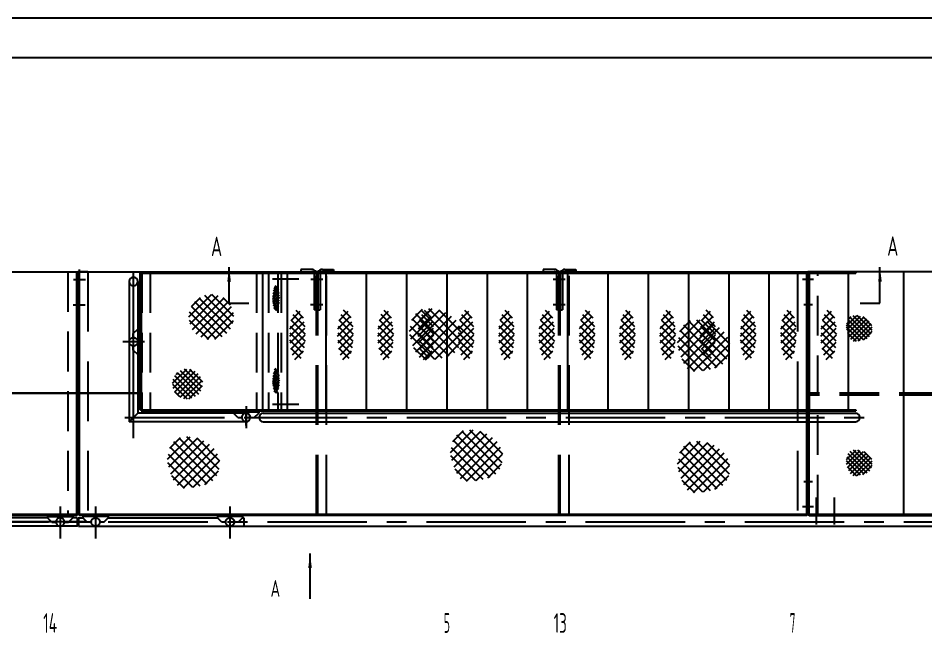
# Model space of a CAD drawing. Header units: millimetres. Extents: x 0 to 16800, y 0 to 11880.
# Drawn here: x 4563 to 9127, y 8789 to 11880 of the extents above; entities that cross this region are included whole.
import ezdxf
from ezdxf.enums import TextEntityAlignment as Align

# ---------------------------------------------------------------- set-up
doc = ezdxf.new("R2010")
doc.units = ezdxf.units.MM
doc.header["$LTSCALE"] = 400
doc.linetypes.add('F', pattern=[0.75, 0.5, -0.25])
doc.linetypes.add('G', pattern=[2, 1.25, -0.25, 0.25, -0.25])
for name, color, linetype in [('01', 7, 'Continuous'), ('02', 1, 'Continuous'), ('04', 2, 'F'), ('05', 4, 'G'), ('11', 3, 'Continuous')]:
    doc.layers.add(name, color=color, linetype=linetype)
doc.styles.get("Standard").update_dxf_attribs({"font": 'isocp', "width": 0.707, "bigfont": 'intecad.shx'})

# ---------------------------------------------------------------- blocks, each defined once
blk = doc.blocks.new('A$C20E85FB4')
at = {"layer": '02', "linetype": 'Continuous', "ltscale": 0.8}
h = blk.add_hatch(dxfattribs=at)
h.set_pattern_fill('ANSI37', color=1, scale=10, style=0)
h.set_pattern_definition([(45, (-11288.267, -1206.898), (-22.45064, 22.45064), []), (135, (-11288.267, -1206.898), (-22.45064, -22.45064), [])])
edge = h.paths.add_edge_path()
edge.add_spline(control_points=[(-3.1, 135.1), (2.1, 175), (18.3, 298.7), (289.3, 230), (252, 28.6), (145.7, 7.7), (51.9, -11.7), (19.4, 58.8), (4.5, 102.9), (-1, 126), (-3.1, 135.1)], knot_values=[0, 0, 0, 0, 107.226623, 332.783515, 469.925804, 564.431844, 645.860592, 719.225168, 762.115824, 790.07632, 790.07632, 790.07632, 790.07632], degree=3, periodic=0)
blk = doc.blocks.new('A$C3967371B')
at = {"layer": '04', "xscale": 0.5, "yscale": 0.5, "zscale": 0.5}
blk.add_blockref('A$C20E85FB4', (0, 0), dxfattribs=at)
blk = doc.blocks.new('A$C1FC16D5F')
at = {"layer": '01', "color": 7, "linetype": 'Continuous', "ltscale": 0.8}
for p, q in [((13.9, 193), (23.9, 203)), ((13.9, 193), (13.9, 190)), ((25.9, 203), (23.9, 203)), ((25.9, 203), (25.9, 190)), ((31.9, 203), (33.9, 203)), ((31.9, 203), (31.9, 190)), ((43.9, 193), (33.9, 203)), ((43.9, 193), (43.9, 190)), ((43.9, 190), (43.9, 0)), ((31.9, 0), (43.9, 0))]:
    blk.add_line(p, q, dxfattribs=at)
at = {"layer": '04', "color": 2, "linetype": 'F', "ltscale": 0.8}
for p, q in [((13.9, 190), (13.9, 0)), ((25.9, 190), (25.9, 0)), ((31.9, 190), (31.9, 0)), ((25.9, 0), (13.9, 0))]:
    blk.add_line(p, q, dxfattribs=at)
at = {"layer": '05', "color": 4, "linetype": 'G', "ltscale": 0.8}
for p, q in [((0, 152), (60.3, 152)), ((0, 25), (61.5, 25))]:
    blk.add_line(p, q, dxfattribs=at)
blk = doc.blocks.new('1111b')
at = {"ltscale": 0.8}
for p, q in [((8839.1, 9808), (8839.1, 8588)), ((8845.1, 9808), (8845.1, 8588))]:
    blk.add_line(p, q, dxfattribs=at)
at = {"layer": '01', "color": 7, "linetype": 'Continuous', "ltscale": 0.8}
for p, q in [((9786.1, 9811), (9796.1, 9821)), ((9798.1, 9821), (9796.1, 9821)), ((9798.1, 9821), (9798.1, 9808)), ((9804.1, 9821), (9806.1, 9821)), ((9804.1, 9821), (9804.1, 9808)), ((9816.1, 9811), (9806.1, 9821)), ((9786.1, 9811), (9786.1, 9808)), ((9816.1, 9811), (9816.1, 9808))]:
    blk.add_line(p, q, dxfattribs=at)
at = {"layer": '01'}
for p, q in [((10871.1, 9808), (8839.1, 9808)), ((9321.9, 8588), (9321.9, 9808)), ((10865.1, 9198), (10865.1, 9808)), ((10871.1, 9198), (10871.1, 9808)), ((10882.1, 9198), (9798.1, 9198)), ((9798.1, 8588), (9798.1, 9188)), ((10882.1, 9188), (9798.1, 9188)), ((10039.1, 8588), (10039.1, 9188)), ((10256.1, 8588), (10256.1, 9188)), ((10485.1, 8588), (10485.1, 9188)), ((10714.1, 8588), (10714.1, 9188)), ((11436.6, 9198), (10924.4, 9198)), ((11436.6, 9188), (10924.4, 9188)), ((10943.1, 8588), (10943.1, 9188)), ((11417.6, 8588), (11417.6, 9188)), ((11436.6, 9188), (11436.6, 9198)), ((11436.6, 8588), (8839.1, 8588)), ((8845.6, 8582), (8839.1, 8588)), ((11436.6, 8582), (8845.6, 8582)), ((11436.6, 8582), (11436.6, 8588))]:
    blk.add_line(p, q, dxfattribs=at)
at = {"layer": '01', "color": 7, "linetype": 'Continuous'}
for p, q in [((8845.6, 8582), (8845.6, 9198)), ((9798.1, 9198), (9798.1, 9188))]:
    blk.add_line(p, q, dxfattribs=at)
at = {"layer": '04'}
blk.add_line((8890.1, 8588), (8890.1, 9808), dxfattribs=at)
at = {"layer": '04', "color": 2, "linetype": 'F', "ltscale": 0.8}
for p, q in [((9786.1, 9808), (9786.1, 9618)), ((9798.1, 9808), (9798.1, 9618)), ((9804.1, 9808), (9804.1, 9618)), ((9816.1, 9808), (9816.1, 9618)), ((9798.1, 9618), (9786.1, 9618)), ((9804.1, 9618), (9816.1, 9618))]:
    blk.add_line(p, q, dxfattribs=at)
at = {"layer": '04', "color": 2, "linetype": 'F'}
for p, q in [((9798.1, 9198), (9798.1, 9808)), ((9804.1, 9198), (9804.1, 9808)), ((9849.1, 9198), (9849.1, 9808)), ((10820.1, 9198), (10820.1, 9808)), ((9798.1, 9198), (8845.6, 9198)), ((9798.1, 9188), (8845.6, 9188))]:
    blk.add_line(p, q, dxfattribs=at)
at = {"layer": '05', "color": 4, "linetype": 'G'}
for p, q in [((8867.6, 9770), (8811.9, 9770)), ((9827.2, 9770), (9771.5, 9770)), ((8862.9, 9643), (8819.2, 9643)), ((9822.5, 9643), (9778.7, 9643)), ((10095.6, 9131.1), (10095.6, 9270.7)), ((10184.6, 9131.1), (10184.6, 9270.7)), ((10730.6, 9131.1), (10730.6, 9270.7)), ((10819.6, 9131.1), (10819.6, 9270.7)), ((8862.9, 8753), (8819.2, 8753)), ((8883.6, 8537.9), (8883.6, 8673.5)), ((8972.6, 8537.9), (8972.6, 8673.5)), ((8867.6, 8626), (8811.9, 8626)), ((11118.6, 8547.1), (11118.6, 8653.7)), ((11207.6, 8547.1), (11207.6, 8653.7)), ((11302.6, 8547.1), (11302.6, 8653.7)), ((11391.6, 8547.1), (11391.6, 8653.7))]:
    blk.add_line(p, q, dxfattribs=at)
at = {"layer": '05', "color": 4, "linetype": 'G', "ltscale": 0.8}
for p, q in [((9772.2, 9770), (9832.5, 9770)), ((9772.2, 9643), (9833.8, 9643))]:
    blk.add_line(p, q, dxfattribs=at)
at = {"layer": '05'}
for p, q in [((10894.9, 9538), (10847.7, 9538)), ((10894.9, 9449), (10847.7, 9449))]:
    blk.add_line(p, q, dxfattribs=at)
at = {"layer": '01'}
for p in [(10264.9, 9565.9), (9033.7, 9459.6), (9492, 9459.6), (9956.7, 9326.6), (10576.8, 9305), (11044.6, 8978.7), (9852.8, 8973.9), (10070.4, 8973.9), (10321.9, 8957.5), (10527.3, 8971.5), (10778.8, 8955), (9033.7, 8783), (9492, 8783), (11252.5, 8705.7), (9864.9, 8662.2), (10082.4, 8662.2), (10539.3, 8659.8), (10316.9, 8655), (10773.8, 8652.6)]:
    blk.add_blockref('A$C3967371B', p, dxfattribs=at)
at = {"layer": '04'}
blk.add_blockref('A$C1FC16D5F', (10839.2, 9618), dxfattribs=at)
blk = doc.blocks.new('1114b')
at = {"layer": '02', "linetype": 'Continuous'}
h = blk.add_hatch(dxfattribs=at)
h.set_pattern_fill('ANSI37', color=1, scale=2.8, style=0)
h.set_pattern_definition([(45, (6132.256, 5488.448), (-6.28618, 6.28618), []), (135, (6132.256, 5488.448), (-6.28618, -6.28618), [])])
edge = h.paths.add_edge_path()
edge.add_ellipse((6917.6, 6045.1), major_axis=(0, -62.5), ratio=0.261046, start_angle=0, end_angle=360)
h = blk.add_hatch(dxfattribs=at)
h.set_pattern_fill('ANSI37', color=1, scale=9, style=0)
h.set_pattern_definition([(45, (5475.447, 4652.253), (-20.20558, 20.20558), []), (135, (5475.447, 4652.253), (-20.20558, -20.20558), [])])
h.paths.add_polyline_path([(6479.3, 5949.9, 1), (6705.4, 5949.9, 1)])
h = blk.add_hatch(dxfattribs=at)
h.set_pattern_fill('ANSI37', color=1, scale=6, style=0)
h.set_pattern_definition([(45, (5727.587, 4748.025), (-13.47038, 13.47038), []), (135, (5727.587, 4748.025), (-13.47038, -13.47038), [])])
h.paths.add_polyline_path([(6396.8, 5613.1, 1), (6547.6, 5613.1, 1)])
h = blk.add_hatch(dxfattribs=at)
h.set_pattern_fill('ANSI37', color=1, scale=2.8, style=0)
h.set_pattern_definition([(45, (6132.256, 5073.308), (-6.28618, 6.28618), []), (135, (6132.256, 5073.308), (-6.28618, -6.28618), [])])
edge = h.paths.add_edge_path()
edge.add_ellipse((6917.6, 5630), major_axis=(0, -62.5), ratio=0.261046, start_angle=0, end_angle=360)
for p, q in [((6232.7, 6170.4), (6239.7, 6176.4)), ((6232.7, 6170.4), (6232.7, 5483.4)), ((6238.7, 6170.4), (6232.7, 6170.4)), ((6238.7, 6170.4), (6238.7, 5483.4)), ((6239.7, 6176.4), (7093.7, 6176.4)), ((6239.7, 6176.4), (6239.7, 6170.4)), ((6239.7, 6170.4), (7093.7, 6170.4)), ((6849.7, 6170.4), (6849.7, 5483.4)), ((7007.7, 6176.4), (7007.7, 6170.4)), ((7093.7, 6176.4), (7093.7, 6170.4)), ((6238.7, 5483.4), (6232.7, 5483.4)), ((6239.7, 5483.4), (7093.7, 5483.4)), ((6239.7, 5483.4), (6239.7, 5477.4)), ((6239.7, 5477.4), (7093.7, 5477.4)), ((7007.7, 5483.4), (7007.7, 5477.4)), ((7093.7, 5483.4), (7093.7, 5477.4))]:
    blk.add_line(p, q)
at = {"layer": '01', "color": 7, "linetype": 'Continuous'}
blk.add_line((6973.7, 6170.4), (6973.7, 5483.4), dxfattribs=at)
at = {"layer": '04', "color": 2, "linetype": 'F'}
for p, q in [((6242.7, 6170.4), (6242.7, 5483.4)), ((6283.7, 6170.4), (6283.7, 5483.4)), ((6819.7, 6170.4), (6819.7, 5483.4)), ((6879.7, 6170.4), (6879.7, 5483.4)), ((6943.7, 6170.4), (6943.7, 5483.4))]:
    blk.add_line(p, q, dxfattribs=at)
at = {"layer": '05', "color": 4, "linetype": 'G'}
for p, q in [((6899.6, 6141.4), (7032.1, 6141.4)), ((6899.6, 5512.4), (7032.1, 5512.4))]:
    blk.add_line(p, q, dxfattribs=at)
blk = doc.blocks.new('A$C05F439EC')
at = {"layer": '02', "linetype": 'Continuous'}
h = blk.add_hatch(dxfattribs=at)
h.set_pattern_fill('ANSI37', color=1, scale=8, style=0)
h.set_pattern_definition([(45, (-4570.105, -684.368), (-17.96051, 17.96051), []), (135, (-4570.105, -684.368), (-17.96051, -17.96051), [])])
edge = h.paths.add_edge_path()
edge.add_ellipse((168.3, 380.9), major_axis=(0, 128.5), ratio=0.30303, start_angle=0, end_angle=360)
h = blk.add_hatch(dxfattribs=at)
h.set_pattern_fill('ANSI37', color=1, scale=8, style=0)
h.set_pattern_definition([(45, (-4329.105, -684.368), (-17.96051, 17.96051), []), (135, (-4329.105, -684.368), (-17.96051, -17.96051), [])])
edge = h.paths.add_edge_path()
edge.add_ellipse((409.3, 380.9), major_axis=(0, 128.5), ratio=0.30303, start_angle=0, end_angle=360)
h = blk.add_hatch(dxfattribs=at)
h.set_pattern_fill('ANSI37', color=1, scale=8, style=0)
h.set_pattern_definition([(45, (-4126.617, -684.368), (-17.96051, 17.96051), []), (135, (-4126.617, -684.368), (-17.96051, -17.96051), [])])
edge = h.paths.add_edge_path()
edge.add_ellipse((611.8, 380.9), major_axis=(0, 128.5), ratio=0.30303, start_angle=0, end_angle=360)
h = blk.add_hatch(dxfattribs=at)
h.set_pattern_fill('ANSI37', color=1, scale=8, style=0)
h.set_pattern_definition([(45, (-3924.128, -684.368), (-17.96051, 17.96051), []), (135, (-3924.128, -684.368), (-17.96051, -17.96051), [])])
edge = h.paths.add_edge_path()
edge.add_ellipse((814.3, 380.9), major_axis=(0, 128.5), ratio=0.30303, start_angle=0, end_angle=360)
h = blk.add_hatch(dxfattribs=at)
h.set_pattern_fill('ANSI37', color=1, scale=8, style=0)
h.set_pattern_definition([(45, (-3721.64, -684.368), (-17.96051, 17.96051), []), (135, (-3721.64, -684.368), (-17.96051, -17.96051), [])])
edge = h.paths.add_edge_path()
edge.add_ellipse((1016.8, 380.9), major_axis=(0, 128.5), ratio=0.30303, start_angle=0, end_angle=360)
h = blk.add_hatch(dxfattribs=at)
h.set_pattern_fill('ANSI37', color=1, scale=8, style=0)
h.set_pattern_definition([(45, (-3519.15, -684.368), (-17.96051, 17.96051), []), (135, (-3519.15, -684.368), (-17.96051, -17.96051), [])])
edge = h.paths.add_edge_path()
edge.add_ellipse((1219.3, 380.9), major_axis=(0, 128.5), ratio=0.30303, start_angle=0, end_angle=360)
h = blk.add_hatch(dxfattribs=at)
h.set_pattern_fill('ANSI37', color=1, scale=8, style=0)
h.set_pattern_definition([(45, (-3316.662, -684.368), (-17.96051, 17.96051), []), (135, (-3316.662, -684.368), (-17.96051, -17.96051), [])])
edge = h.paths.add_edge_path()
edge.add_ellipse((1421.8, 380.9), major_axis=(0, 128.5), ratio=0.30303, start_angle=0, end_angle=360)
h = blk.add_hatch(dxfattribs=at)
h.set_pattern_fill('ANSI37', color=1, scale=8, style=0)
h.set_pattern_definition([(45, (-3114.173, -684.368), (-17.96051, 17.96051), []), (135, (-3114.173, -684.368), (-17.96051, -17.96051), [])])
edge = h.paths.add_edge_path()
edge.add_ellipse((1624.3, 380.9), major_axis=(0, 128.5), ratio=0.30303, start_angle=0, end_angle=360)
h = blk.add_hatch(dxfattribs=at)
h.set_pattern_fill('ANSI37', color=1, scale=8, style=0)
h.set_pattern_definition([(45, (-2911.685, -684.368), (-17.96051, 17.96051), []), (135, (-2911.685, -684.368), (-17.96051, -17.96051), [])])
edge = h.paths.add_edge_path()
edge.add_ellipse((1826.8, 380.9), major_axis=(0, 128.5), ratio=0.30303, start_angle=0, end_angle=360)
h = blk.add_hatch(dxfattribs=at)
h.set_pattern_fill('ANSI37', color=1, scale=8, style=0)
h.set_pattern_definition([(45, (-2709.196, -684.368), (-17.96051, 17.96051), []), (135, (-2709.196, -684.368), (-17.96051, -17.96051), [])])
edge = h.paths.add_edge_path()
edge.add_ellipse((2029.3, 380.9), major_axis=(0, 128.5), ratio=0.30303, start_angle=0, end_angle=360)
h = blk.add_hatch(dxfattribs=at)
h.set_pattern_fill('ANSI37', color=1, scale=8, style=0)
h.set_pattern_definition([(45, (-2506.707, -684.368), (-17.96051, 17.96051), []), (135, (-2506.707, -684.368), (-17.96051, -17.96051), [])])
edge = h.paths.add_edge_path()
edge.add_ellipse((2231.7, 380.9), major_axis=(0, 128.5), ratio=0.30303, start_angle=0, end_angle=360)
h = blk.add_hatch(dxfattribs=at)
h.set_pattern_fill('ANSI37', color=1, scale=8, style=0)
h.set_pattern_definition([(45, (-2304.22, -684.368), (-17.96051, 17.96051), []), (135, (-2304.22, -684.368), (-17.96051, -17.96051), [])])
edge = h.paths.add_edge_path()
edge.add_ellipse((2434.2, 380.9), major_axis=(0, 128.5), ratio=0.30303, start_angle=0, end_angle=360)
h = blk.add_hatch(dxfattribs=at)
h.set_pattern_fill('ANSI37', color=1, scale=8, style=0)
h.set_pattern_definition([(45, (-2101.73, -684.368), (-17.96051, 17.96051), []), (135, (-2101.73, -684.368), (-17.96051, -17.96051), [])])
edge = h.paths.add_edge_path()
edge.add_ellipse((2636.7, 380.9), major_axis=(0, 128.5), ratio=0.30303, start_angle=0, end_angle=360)
h = blk.add_hatch(dxfattribs=at)
h.set_pattern_fill('ANSI37', color=1, scale=8, style=0)
h.set_pattern_definition([(45, (-1899.241, -684.368), (-17.96051, 17.96051), []), (135, (-1899.241, -684.368), (-17.96051, -17.96051), [])])
edge = h.paths.add_edge_path()
edge.add_ellipse((2839.2, 380.9), major_axis=(0, 128.5), ratio=0.30303, start_angle=0, end_angle=360)
at = {"layer": '01'}
for p, q in [((0, 699), (2975, 699)), ((0, 699), (0, 693)), ((0, 693), (2975, 693)), ((311.4, 693), (311.4, 6)), ((513.9, 693), (513.9, 6)), ((716.4, 693), (716.4, 6)), ((918.9, 693), (918.9, 6)), ((1121.4, 693), (1121.4, 6)), ((1323.9, 693), (1323.9, 6)), ((1526.4, 693), (1526.4, 6)), ((1728.9, 693), (1728.9, 6)), ((1931.4, 693), (1931.4, 6)), ((2133.8, 693), (2133.8, 6)), ((2336.3, 693), (2336.3, 6)), ((2538.8, 693), (2538.8, 6)), ((2741.3, 693), (2741.3, 6)), ((2937, 693), (2937, 6)), ((2975, 699), (2975, 693)), ((0, 6), (2975, 6)), ((0, 6), (0, 0)), ((0, 0), (2975, 0)), ((2975, 6), (2975, 0))]:
    blk.add_line(p, q, dxfattribs=at)
at = {"layer": '04', "color": 2, "linetype": 'F'}
blk.add_line((70.4, 693), (70.4, 6), dxfattribs=at)
blk = doc.blocks.new('A$C78D047BC')
at = {"ltscale": 1.5}
for p, q in [((0, 33), (127, 33)), ((0, 33), (0, 22)), ((127, 33), (127, 22))]:
    blk.add_line(p, q, dxfattribs=at)
at = {"layer": '04', "color": 2, "linetype": 'F', "ltscale": 1.5}
for p, q in [((0, 28), (127, 28)), ((22, 0), (0, 22)), ((22, 0), (41.5, 0)), ((85.5, 0), (105, 0)), ((105, 0), (127, 22))]:
    blk.add_line(p, q, dxfattribs=at)
blk.add_arc((63.5, 0), 22, 0, 180, dxfattribs=at)
blk = doc.blocks.new('A$C2BEC418F')
for p, q in [((46.3, 104.7), (43.3, 101.7)), ((46.3, 101.7), (43.3, 101.7)), ((46.3, 104.8), (46.3, 62.5)), ((878.3, 104.8), (878.3, 62.5)), ((46.3, 62.7), (43.3, 65.7)), ((46.3, 65.7), (43.3, 65.7))]:
    blk.add_line(p, q)
at = {"layer": '01', "color": 7, "linetype": 'Continuous'}
for p, q in [((43.3, 65.7), (43.3, 101.7)), ((46.3, 104.8), (68.8, 104.8)), ((195.8, 104.8), (744.8, 104.8)), ((871.8, 104.8), (878.3, 104.8)), ((46.3, 62.5), (878.3, 62.5))]:
    blk.add_line(p, q, dxfattribs=at)
at = {"layer": '04', "color": 2, "linetype": 'F'}
for centre in [(132.3, 83.7), (808.3, 83.7)]:
    blk.add_circle(centre, 21.1, dxfattribs=at)
at = {"layer": '05', "color": 4, "linetype": 'G'}
for p, q in [((132.3, 161.8), (132.3, 0)), ((808.3, 161.8), (808.3, 0)), ((0, 83.7), (915.9, 83.7))]:
    blk.add_line(p, q, dxfattribs=at)
at = {"xscale": -1}
for p in [(195.8, 82.8), (871.8, 82.8)]:
    blk.add_blockref('A$C78D047BC', p, dxfattribs=at)
blk = doc.blocks.new('A$C2578772B')
for p, q in [((697.7, 556.7), (697.7, 683.7)), ((697.7, 683.7), (708.7, 683.7)), ((708.7, 620.2), (751, 620.2)), ((697.7, 556.7), (708.7, 556.7))]:
    blk.add_line(p, q)
at = {"layer": '01', "color": 7, "linetype": 'Continuous'}
for p, q in [((730.7, 661.7), (708.7, 683.7)), ((730.7, 642.2), (730.7, 661.7)), ((709.5, 620.2), (709.5, 75.3)), ((751.8, 620.2), (751.8, 33)), ((46.7, 75.3), (709.5, 75.3)), ((751.8, 33), (709.5, 75.3)), ((46.7, 33), (751.8, 33))]:
    blk.add_line(p, q, dxfattribs=at)
for centre, start, end in [((730.7, 620.2), 0, 180), ((46.7, 54.2), 90, 270)]:
    blk.add_arc(centre, 21.2, start, end, dxfattribs=at)
at = {"layer": '02', "color": 1, "linetype": 'Continuous'}
blk.add_line((834.8, 54.2), (0, 54.2), dxfattribs=at)
at = {"layer": '04', "color": 2, "linetype": 'F'}
for p, q in [((702.7, 556.7), (702.7, 683.7)), ((730.7, 578.7), (730.7, 598.2)), ((730.7, 578.7), (708.7, 556.7))]:
    blk.add_line(p, q, dxfattribs=at)
blk.add_circle((349.7, 54.2), 21.1, dxfattribs=at)
for centre, radius, start, end in [((730.7, 620.2), 22, 90, 270), ((729.8, 620.2), 21.1, 180, 0)]:
    blk.add_arc(centre, radius, start, end, dxfattribs=at)
at = {"layer": '04'}
blk.add_arc((46.7, 54.2), 21.2, 270, 90, dxfattribs=at)
at = {"layer": '05', "color": 4, "linetype": 'G'}
for p, q in [((730.7, 11.2), (730.7, 660.2)), ((674.1, 620.2), (784, 620.2)), ((770.6, 620.2), (693.6, 620.2)), ((349.7, 109.9), (349.7, 0))]:
    blk.add_line(p, q, dxfattribs=at)
at = {"xscale": -1}
blk.add_blockref('A$C78D047BC', (413.2, 53.3), dxfattribs=at)
blk = doc.blocks.new('afqwer78a13f')
at = {"layer": '02', "linetype": 'Continuous', "ltscale": 1.5}
h = blk.add_hatch(dxfattribs=at)
h.set_pattern_fill('ANSI37', color=1, scale=10, style=0)
h.set_pattern_definition([(45, (-3512.16, 14182.258), (-22.45064, 22.45064), []), (135, (-3512.16, 14182.258), (-22.45064, -22.45064), [])])
edge = h.paths.add_edge_path()
edge.add_spline(control_points=[(7773, 15524.2), (7778.2, 15564.1), (7794.5, 15687.9), (8065.4, 15619.1), (8028.1, 15417.7), (7921.8, 15396.8), (7828, 15377.4), (7795.5, 15447.9), (7780.6, 15492), (7775.1, 15515.1), (7773, 15524.2)], knot_values=[0, 0, 0, 0, 107.226623, 332.783515, 469.925804, 564.431844, 645.860592, 719.225168, 762.115824, 790.07632, 790.07632, 790.07632, 790.07632], degree=3, periodic=0)
h = blk.add_hatch(dxfattribs=at)
h.set_pattern_fill('ANSI37', color=1, scale=10, style=0)
h.set_pattern_definition([(45, (-2164.077, 14125.166), (-22.45064, 22.45064), []), (135, (-2164.077, 14125.166), (-22.45064, -22.45064), [])])
edge = h.paths.add_edge_path()
edge.add_spline(control_points=[(9121.1, 15467.1), (9126.3, 15507), (9142.5, 15630.8), (9413.5, 15562), (9376.2, 15360.7), (9269.8, 15339.7), (9176.1, 15320.3), (9143.6, 15390.8), (9128.7, 15434.9), (9123.2, 15458), (9121.1, 15467.1)], knot_values=[0, 0, 0, 0, 107.226623, 332.783515, 469.925804, 564.431844, 645.860592, 719.225168, 762.115824, 790.07632, 790.07632, 790.07632, 790.07632], degree=3, periodic=0)
h = blk.add_hatch(dxfattribs=at)
h.set_pattern_fill('ANSI37', color=1, scale=10, style=0)
h.set_pattern_definition([(45, (-3305.894, 13572.258), (-22.45064, 22.45064), []), (135, (-3305.894, 13572.258), (-22.45064, -22.45064), [])])
edge = h.paths.add_edge_path()
edge.add_spline(control_points=[(7979.2, 14914.2), (7984.5, 14954.1), (8000.7, 15077.9), (8271.6, 15009.1), (8234.4, 14807.7), (8128, 14786.8), (8034.3, 14767.4), (8001.8, 14837.9), (7986.9, 14882), (7981.4, 14905.1), (7979.2, 14914.2)], knot_values=[0, 0, 0, 0, 107.226623, 332.783515, 469.925804, 564.431844, 645.860592, 719.225168, 762.115824, 790.07632, 790.07632, 790.07632, 790.07632], degree=3, periodic=0)
h = blk.add_hatch(dxfattribs=at)
h.set_pattern_fill('ANSI37', color=1, scale=10, style=0)
h.set_pattern_definition([(45, (-4728.94, 13538.25), (-22.45064, 22.45064), []), (135, (-4728.94, 13538.25), (-22.45064, -22.45064), [])])
edge = h.paths.add_edge_path()
edge.add_spline(control_points=[(6556.2, 14880.2), (6561.4, 14920.1), (6577.7, 15043.9), (6848.6, 14975.1), (6811.4, 14773.7), (6705, 14752.8), (6611.2, 14733.4), (6578.7, 14803.9), (6563.9, 14848), (6558.4, 14871.1), (6556.2, 14880.2)], knot_values=[0, 0, 0, 0, 107.226623, 332.783515, 469.925804, 564.431844, 645.860592, 719.225168, 762.115824, 790.07632, 790.07632, 790.07632, 790.07632], degree=3, periodic=0)
h = blk.add_hatch(dxfattribs=at)
h.set_pattern_fill('ANSI37', color=1, scale=10, style=0)
h.set_pattern_definition([(45, (-2164.077, 13515.166), (-22.45064, 22.45064), []), (135, (-2164.077, 13515.166), (-22.45064, -22.45064), [])])
edge = h.paths.add_edge_path()
edge.add_spline(control_points=[(9121.1, 14857.1), (9126.3, 14897), (9142.5, 15020.8), (9413.5, 14952), (9376.2, 14750.7), (9269.8, 14729.7), (9176.1, 14710.3), (9143.6, 14780.8), (9128.7, 14824.9), (9123.2, 14848), (9121.1, 14857.1)], knot_values=[0, 0, 0, 0, 107.226623, 332.783515, 469.925804, 564.431844, 645.860592, 719.225168, 762.115824, 790.07632, 790.07632, 790.07632, 790.07632], degree=3, periodic=0)
at = {"ltscale": 1.5}
for p, q in [((6106.7, 15831), (6106.7, 14612)), ((6112.7, 15831), (9770.7, 15831)), ((6112.7, 15222), (6112.7, 15831)), ((6112.7, 15831), (6112.7, 14612)), ((9770.7, 15831), (9770.7, 15222)), ((9770.7, 15831), (9770.7, 14612)), ((9776.7, 15831), (9776.7, 14612)), ((6418.7, 15222), (6112.7, 15222)), ((6112.7, 15221), (6418.7, 15221)), ((6112.7, 14612), (6112.7, 15221)), ((9770.7, 15221), (9770.7, 14612)), ((6112.7, 14612), (9770.7, 14612)), ((9770.7, 14612), (6112.7, 14612)), ((6112.7, 14612), (6112.7, 14606)), ((9770.7, 14606), (6112.7, 14606)), ((9770.7, 14612), (9770.7, 14606))]:
    blk.add_line(p, q, dxfattribs=at)
at = {"layer": '01', "color": 7, "linetype": 'Continuous', "ltscale": 1.5}
blk.add_line((6112.7, 15844), (6112.7, 15831), dxfattribs=at)
at = {"layer": '01', "color": 7, "linetype": 'Continuous'}
for p, q in [((7283.3, 15844), (7227.3, 15844)), ((7227.3, 15844), (7227.3, 15832)), ((7336.1, 15844), (7392.1, 15844)), ((7392.1, 15844), (7392.1, 15832)), ((8502.3, 15844), (8446.3, 15844)), ((8446.3, 15844), (8446.3, 15832)), ((8555.1, 15844), (8611.1, 15844)), ((8611.1, 15844), (8611.1, 15832))]:
    blk.add_line(p, q, dxfattribs=at)
at = {"layer": '01'}
for p, q in [((7227.3, 15832), (7283.3, 15832)), ((7392.1, 15832), (7336.7, 15832)), ((8446.3, 15832), (8502.3, 15832)), ((8611.1, 15832), (8555.7, 15832))]:
    blk.add_line(p, q, dxfattribs=at)
at = {"layer": '01', "ltscale": 1.5}
blk.add_line((9770.7, 14606), (9776.7, 14612), dxfattribs=at)
at = {"layer": '01'}
for centre, radius, start, end in [((7283.7, 15821.7), 22.3, 24.5723, 91.2586), ((7335.6, 15821.7), 22.3, 88.7414, 155.4277), ((8502.7, 15821.7), 22.3, 24.5723, 91.2586), ((8554.6, 15821.7), 22.3, 88.7414, 155.4277), ((7282.7, 15820), 12, 66.4435, 90), ((7336.7, 15820), 12, 90, 113.5565), ((8501.7, 15820), 12, 66.4435, 90), ((8555.7, 15820), 12, 90, 113.5565)]:
    blk.add_arc(centre, radius, start, end, dxfattribs=at)
at = {"layer": '04', "color": 2, "linetype": 'F', "ltscale": 1.5}
for p, q in [((6157.7, 15831), (6106.7, 15831)), ((6157.7, 15831), (6157.7, 14612)), ((7306.7, 14612), (7306.7, 15831)), ((7357.7, 15831), (7306.7, 15831)), ((7312.7, 14612), (7312.7, 15831)), ((7357.7, 14612), (7357.7, 15831)), ((8525.7, 14612), (8525.7, 15831)), ((8576.7, 15831), (8525.7, 15831)), ((8531.7, 14612), (8531.7, 15831)), ((8576.7, 14612), (8576.7, 15831)), ((9725.7, 15831), (9725.7, 14612)), ((9725.7, 15831), (9776.7, 15831)), ((6157.7, 14612), (6106.7, 14612)), ((9725.7, 14612), (9776.7, 14612))]:
    blk.add_line(p, q, dxfattribs=at)
at = {"layer": '04', "color": 2, "linetype": 'F'}
for p, q in [((7294.7, 15820), (7294.7, 15641)), ((7357.7, 15831), (7306.7, 15831)), ((7306.7, 15831), (7306.7, 15641)), ((7306.7, 15831), (7306.7, 15641)), ((7357.7, 15831), (7306.7, 15831)), ((7306.7, 15820), (7306.7, 15641)), ((7312.7, 15831), (7312.7, 15641)), ((7312.7, 15831), (7312.7, 15641)), ((7312.7, 15820), (7312.7, 15641)), ((7324.7, 15820), (7324.7, 15641)), ((8513.7, 15820), (8513.7, 15641)), ((8525.7, 15831), (8525.7, 15641)), ((8576.7, 15831), (8525.7, 15831)), ((8525.7, 15831), (8525.7, 15641)), ((8576.7, 15831), (8525.7, 15831)), ((8525.7, 15820), (8525.7, 15641)), ((8531.7, 15831), (8531.7, 15641)), ((8531.7, 15831), (8531.7, 15641)), ((8531.7, 15820), (8531.7, 15641)), ((8543.7, 15820), (8543.7, 15641)), ((7306.7, 15641), (7294.7, 15641)), ((7312.7, 15641), (7324.7, 15641)), ((8525.7, 15641), (8513.7, 15641)), ((8531.7, 15641), (8543.7, 15641))]:
    blk.add_line(p, q, dxfattribs=at)
for centre, radius, start, end in [((7282.7, 15820), 12, 0, 66.4435), ((7282.7, 15820), 24, 0, 27.2796), ((7336.7, 15820), 24, 152.7204, 180), ((7336.7, 15820), 12, 113.5565, 180), ((8501.7, 15820), 12, 0, 66.4435), ((8501.7, 15820), 24, 0, 27.2796), ((8555.7, 15820), 24, 152.7204, 180), ((8555.7, 15820), 12, 113.5565, 180)]:
    blk.add_arc(centre, radius, start, end, dxfattribs=at)
at = {"layer": '05', "color": 4, "linetype": 'G', "ltscale": 1.5}
for p, q in [((6084.7, 15793), (6145, 15793)), ((7338.6, 15793), (7278.3, 15793)), ((8557.6, 15793), (8497.3, 15793)), ((6082.5, 15666), (6144, 15666)), ((7338.6, 15666), (7277, 15666)), ((8557.6, 15666), (8496, 15666))]:
    blk.add_line(p, q, dxfattribs=at)
at = {"layer": '05', "color": 4, "linetype": 'G'}
for p, q in [((7338.6, 15793), (7278.3, 15793)), ((7338.6, 15793), (7278.3, 15793)), ((8557.6, 15793), (8497.3, 15793)), ((8557.6, 15793), (8497.3, 15793)), ((7338.6, 15666), (7277, 15666)), ((7338.6, 15666), (7277, 15666)), ((8557.6, 15666), (8496, 15666)), ((8557.6, 15666), (8496, 15666))]:
    blk.add_line(p, q, dxfattribs=at)
blk = doc.blocks.new('qwe7r89as12df')
at = {"layer": '02', "linetype": 'Continuous'}
h = blk.add_hatch(dxfattribs=at)
h.set_pattern_fill('ANSI37', color=1, scale=10, style=0)
h.set_pattern_definition([(45, (-7688.197, 14139.248), (-22.45064, 22.45064), []), (135, (-7688.197, 14139.248), (-22.45064, -22.45064), [])])
edge = h.paths.add_edge_path()
edge.add_spline(control_points=[(3596.9, 15481.2), (3602.2, 15521.1), (3618.4, 15644.8), (3889.3, 15576.1), (3852.1, 15374.7), (3745.7, 15353.8), (3652, 15334.4), (3619.5, 15404.9), (3604.6, 15449), (3599.1, 15472.1), (3596.9, 15481.2)], knot_values=[0, 0, 0, 0, 107.226623, 332.783515, 469.925804, 564.431844, 645.860592, 719.225168, 762.115824, 790.07632, 790.07632, 790.07632, 790.07632], degree=3, periodic=0)
h = blk.add_hatch(dxfattribs=at)
h.set_pattern_fill('ANSI37', color=1, scale=10, style=0)
h.set_pattern_definition([(45, (-5840.077, 14125.166), (-22.45064, 22.45064), []), (135, (-5840.077, 14125.166), (-22.45064, -22.45064), [])])
edge = h.paths.add_edge_path()
edge.add_spline(control_points=[(5445.1, 15467.1), (5450.3, 15507), (5466.5, 15630.8), (5737.5, 15562), (5700.2, 15360.7), (5593.8, 15339.7), (5500.1, 15320.3), (5467.6, 15390.8), (5452.7, 15434.9), (5447.2, 15458), (5445.1, 15467.1)], knot_values=[0, 0, 0, 0, 107.226623, 332.783515, 469.925804, 564.431844, 645.860592, 719.225168, 762.115824, 790.07632, 790.07632, 790.07632, 790.07632], degree=3, periodic=0)
h = blk.add_hatch(dxfattribs=at)
h.set_pattern_fill('ANSI37', color=1, scale=10, style=0)
h.set_pattern_definition([(45, (-7642.94, 13538.25), (-22.45064, 22.45064), []), (135, (-7642.94, 13538.25), (-22.45064, -22.45064), [])])
edge = h.paths.add_edge_path()
edge.add_spline(control_points=[(3642.2, 14880.2), (3647.4, 14920.1), (3663.7, 15043.9), (3934.6, 14975.1), (3897.4, 14773.7), (3791, 14752.8), (3697.2, 14733.4), (3664.7, 14803.9), (3649.9, 14848), (3644.4, 14871.1), (3642.2, 14880.2)], knot_values=[0, 0, 0, 0, 107.226623, 332.783515, 469.925804, 564.431844, 645.860592, 719.225168, 762.115824, 790.07632, 790.07632, 790.07632, 790.07632], degree=3, periodic=0)
h = blk.add_hatch(dxfattribs=at)
h.set_pattern_fill('ANSI37', color=1, scale=10, style=0)
h.set_pattern_definition([(45, (-5840.077, 13515.166), (-22.45064, 22.45064), []), (135, (-5840.077, 13515.166), (-22.45064, -22.45064), [])])
edge = h.paths.add_edge_path()
edge.add_spline(control_points=[(5445.1, 14857.1), (5450.3, 14897), (5466.5, 15020.8), (5737.5, 14952), (5700.2, 14750.7), (5593.8, 14729.7), (5500.1, 14710.3), (5467.6, 14780.8), (5452.7, 14824.9), (5447.2, 14848), (5445.1, 14857.1)], knot_values=[0, 0, 0, 0, 107.226623, 332.783515, 469.925804, 564.431844, 645.860592, 719.225168, 762.115824, 790.07632, 790.07632, 790.07632, 790.07632], degree=3, periodic=0)
for p, q in [((3192.7, 15831), (3192.7, 14612)), ((3198.7, 15831), (6100.7, 15831)), ((3198.7, 15222), (3198.7, 15831)), ((3198.7, 15831), (3198.7, 14612)), ((6100.7, 15831), (6100.7, 15222)), ((6100.7, 15831), (6100.7, 14612)), ((6106.7, 15831), (6106.7, 14612)), ((6100.7, 15222), (3198.7, 15222)), ((3198.7, 15221), (6100.7, 15221)), ((3198.7, 14612), (3198.7, 15221)), ((6100.7, 15221), (6100.7, 14612)), ((3198.7, 14612), (6100.7, 14612)), ((6100.7, 14612), (3198.7, 14612)), ((3198.7, 14612), (3198.7, 14606)), ((6100.7, 14606), (3198.7, 14606)), ((6100.7, 14612), (6100.7, 14606))]:
    blk.add_line(p, q)
at = {"layer": '01', "color": 7, "linetype": 'Continuous'}
for p, q in [((3222.1, 15844), (3278.1, 15844)), ((3278.1, 15844), (3278.1, 15832)), ((4600.8, 15844), (4544.8, 15844)), ((4544.8, 15844), (4544.8, 15832)), ((4653.6, 15844), (4709.6, 15844)), ((4709.6, 15844), (4709.6, 15832))]:
    blk.add_line(p, q, dxfattribs=at)
at = {"layer": '01'}
for p, q in [((3278.1, 15832), (3222.7, 15832)), ((4544.8, 15832), (4600.8, 15832)), ((4709.6, 15832), (4654.2, 15832)), ((6100.7, 14606), (6106.7, 14612))]:
    blk.add_line(p, q, dxfattribs=at)
for centre, radius, start, end in [((3221.6, 15821.7), 22.3, 88.7414, 155.4277), ((4601.2, 15821.7), 22.3, 24.5723, 91.2586), ((4653.1, 15821.7), 22.3, 88.7414, 155.4277), ((3222.7, 15820), 12, 90, 113.5565), ((4600.2, 15820), 12, 66.4435, 90), ((4654.2, 15820), 12, 90, 113.5565)]:
    blk.add_arc(centre, radius, start, end, dxfattribs=at)
at = {"layer": '04', "color": 2, "linetype": 'F'}
for p, q in [((3243.7, 15831), (3192.7, 15831)), ((3243.7, 15831), (3192.7, 15831)), ((3243.7, 15831), (3192.7, 15831)), ((3243.7, 15831), (3192.7, 15831)), ((3210.7, 15820), (3210.7, 15641)), ((3243.7, 15831), (3243.7, 14612)), ((4612.2, 15820), (4612.2, 15641)), ((4624.2, 14612), (4624.2, 15831)), ((4675.2, 15831), (4624.2, 15831)), ((4624.2, 15831), (4624.2, 15641)), ((4675.2, 15831), (4624.2, 15831)), ((4624.2, 15820), (4624.2, 15641)), ((4630.2, 14612), (4630.2, 15831)), ((4630.2, 15831), (4630.2, 15641)), ((4630.2, 15820), (4630.2, 15641)), ((4642.2, 15820), (4642.2, 15641)), ((4675.2, 14612), (4675.2, 15831)), ((6055.7, 15831), (6055.7, 14612)), ((6055.7, 15831), (6106.7, 15831)), ((3210.7, 15641), (3198.7, 15641)), ((3243.7, 14612), (3192.7, 14612)), ((6055.7, 14612), (6106.7, 14612))]:
    blk.add_line(p, q, dxfattribs=at)
for centre, radius, start, end in [((3222.7, 15820), 24, 152.7204, 180), ((3222.7, 15820), 12, 113.5565, 180), ((4600.2, 15820), 12, 0, 66.4435), ((4600.2, 15820), 24, 0, 27.2796), ((4654.2, 15820), 24, 152.7204, 180), ((4654.2, 15820), 12, 113.5565, 180)]:
    blk.add_arc(centre, radius, start, end, dxfattribs=at)
at = {"layer": '05', "color": 4, "linetype": 'G'}
for p, q in [((3170.7, 15793), (3231, 15793)), ((3170.7, 15793), (3231, 15793)), ((4656.1, 15793), (4595.8, 15793)), ((4656.1, 15793), (4595.8, 15793)), ((3168.5, 15666), (3230, 15666)), ((4656.1, 15666), (4594.5, 15666)), ((4656.1, 15666), (4594.5, 15666))]:
    blk.add_line(p, q, dxfattribs=at)
blk = doc.blocks.new('*U159')
at = {"layer": '01'}
blk.add_lwpolyline([(415, 292), (25, 292)], dxfattribs=at)
at = {"layer": '02'}
blk.add_lwpolyline([(420, 297), (0, 297)], dxfattribs=at)

msp = doc.modelspace()

# ---------------------------------------------------------------- linework, layer by layer
for p, q in [((4866.4292, 9367.7584), (4863.4292, 9364.7584)), ((4866.4292, 9364.7584), (4863.4292, 9364.7584)), ((4866.4292, 9367.9084), (4866.4292, 9325.6084)), ((5698.4292, 9367.9084), (5698.4292, 9325.6084)), ((4866.4292, 9325.7584), (4863.4292, 9328.7584)), ((4866.4292, 9328.7584), (4863.4292, 9328.7584))]:
    msp.add_line(p, q)
at = {"layer": '01'}
for p, q in [((5624.0133, 10447.2074), (5724.0133, 10447.2074)), ((8796.2269, 10447.2074), (8896.2269, 10447.2074)), ((5795.9128, 9893.0584), (8774.141, 9893.0584)), ((5795.9128, 9850.7584), (8774.141, 9850.7584)), ((5698.4292, 9325.6084), (11257.4292, 9325.6084))]:
    msp.add_line(p, q, dxfattribs=at)
at = {"layer": '01', "color": 7, "linetype": 'Continuous'}
for p, q in [((4863.4292, 9328.7584), (4863.4292, 9364.7584)), ((4866.4292, 9367.9084), (4888.9292, 9367.9084)), ((5015.9292, 9367.9084), (5564.9292, 9367.9084)), ((5691.9292, 9367.9084), (5698.4292, 9367.9084)), ((4866.4292, 9325.6084), (5698.4292, 9325.6084))]:
    msp.add_line(p, q, dxfattribs=at)
at = {"layer": '01'}
for centre, start, end in [((5795.9128, 9871.9084), 90, 270), ((8774.141, 9871.9084), 270, 90)]:
    msp.add_arc(centre, 21.15, start, end, dxfattribs=at)
at = {"layer": '02'}
for p, q in [((5624.0133, 10447.2074), (5624.0133, 10627.2074)), ((8896.2269, 10447.2074), (8896.2269, 10627.2074)), ((6030.9496, 8959.8395), (6030.9496, 9187.8395))]:
    msp.add_line(p, q, dxfattribs=at)
for points in [[(5624.0133, 10627.2074, 0, 18, 0), (5624.0133, 10555.2074, 0, 0, 0)], [(8896.2269, 10627.2074, 0, 18, 0), (8896.2269, 10555.2074, 0, 0, 0)], [(6030.9496, 9115.8395, 18, 0, 0), (6030.9496, 9187.8395, 0, 0, 0)]]:
    msp.add_lwpolyline(points, format="xyseb", dxfattribs=at)
at = {"layer": '04', "color": 2, "linetype": 'F'}
for centre in [(4952.4292, 9346.7584), (5628.4292, 9346.7584)]:
    msp.add_circle(centre, 21.15, dxfattribs=at)
at = {"layer": '05', "color": 4, "linetype": 'G'}
for p, q in [((5716.9673, 9871.9084), (8826.678, 9871.9084)), ((4952.4292, 9424.9282), (4952.4292, 9263.0847)), ((5628.4292, 9424.9282), (5628.4292, 9263.0847)), ((1816.5131, 9346.7584), (11048.3826, 9346.7584))]:
    msp.add_line(p, q, dxfattribs=at)

# ---------------------------------------------------------------- block references
msp.add_blockref('A$C05F439EC', (5799.4292, 9904.9084))
at = {"xscale": -1}
for p in [(5015.9292, 9345.9084), (5691.9292, 9345.9084)]:
    msp.add_blockref('A$C78D047BC', p, dxfattribs=at)
at = {"layer": '01', "xscale": 40, "yscale": 40, "zscale": 40}
msp.add_blockref('*U159', (0, 0), dxfattribs=at)
at = {"layer": '01'}
for name, p in [('qwe7r89as12df', (-1243.237, -5227.072)), ('afqwer78a13f', (-1243.237, -5227.072)), ('1114b', (-1057.255, 4427.489)), ('1111b', (-305.6953, 796.404))]:
    msp.add_blockref(name, p, dxfattribs=at)
at = {"layer": '01', "rotation": 270}
msp.add_blockref('A$C2578772B', (5089.0903, 10602.5796), dxfattribs=at)
at = {"layer": '01', "xscale": -1}
msp.add_blockref('A$C2BEC418F', (4907.2335, 9263.0847), dxfattribs=at)

# ---------------------------------------------------------------- texts
at = {"layer": '11', "width": 0.707}
for height, p in [(98, (5533.0128, 10653.9077)), (98, (8932.4575, 10655.745)), (84, (5832.6084, 8945.461))]:
    msp.add_text('A', height=height, dxfattribs=at).set_placement(p, align=Align.BOTTOM_LEFT)
at = {"layer": '11'}
for s, height, width, p, p2 in [('14', 98.99495, 0.614783, (4689.3298, 8789.347), (4759.3192, 8789.347)), ('5', 98.9949, 0.527686, (6703.5271, 8789.347), (6734.422, 8789.347)), ('13', 98.99495, 0.609833, (7256.0019, 8789.347), (7321.8915, 8789.347)), ('7', 98.9949, 0.514182, (8442.9478, 8789.347), (8470.9435, 8789.347))]:
    msp.add_text(s, height=height, dxfattribs=dict(at, width=width)).set_placement(p, p2, align=Align.FIT)

doc.saveas('drawing.dxf')
